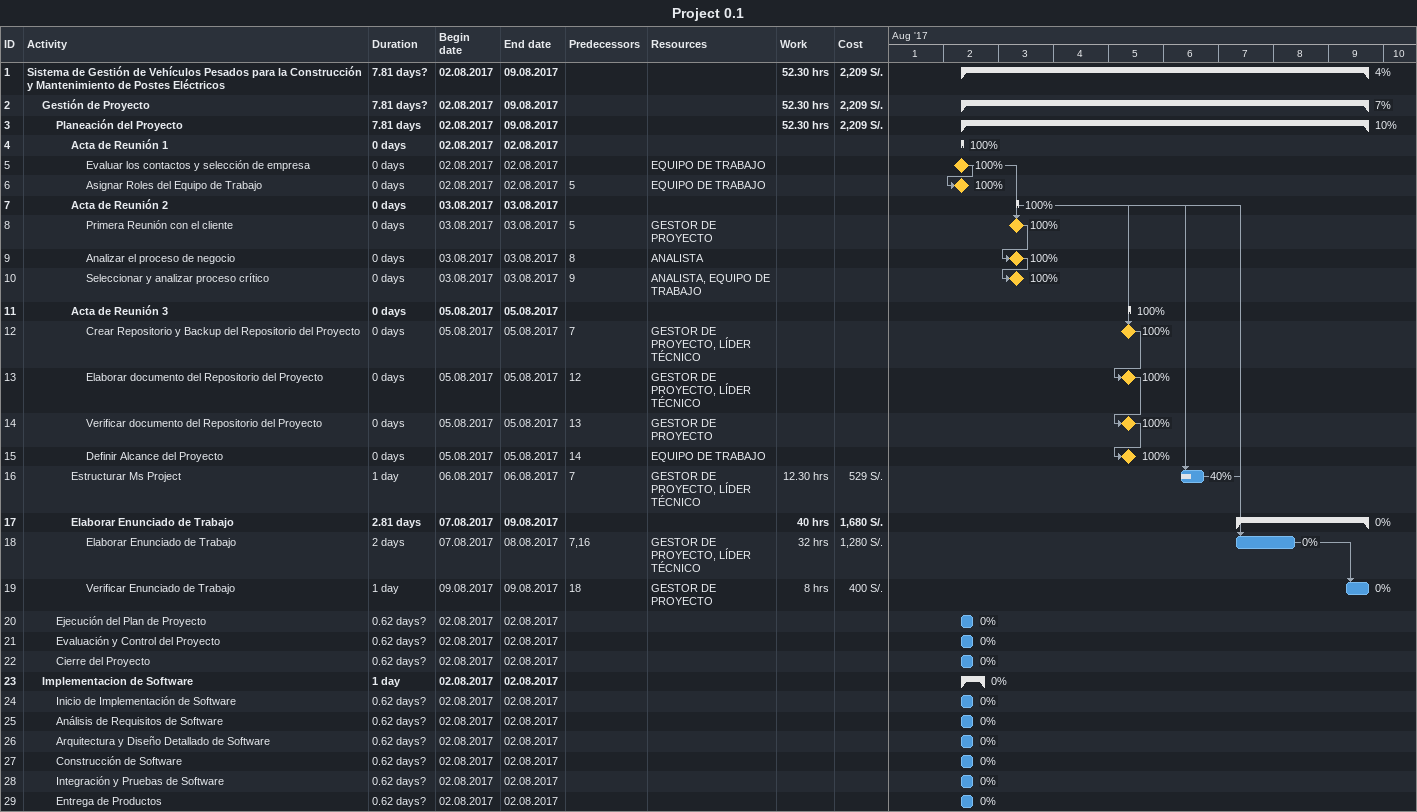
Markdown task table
Project 0.1

| ID | Level | Task | Duration | Start | Finish | Predecessors | Resources | % complete | Work (h) | Cost (S/.) |
|---|---|---|---|---|---|---|---|---|---|---|
| 1 | 1 | **Sistema de Gestión de Vehículos Pesados para la Construcción y Mantenimiento de Postes Eléctricos** | 7.81d? | 2017-08-02 | 2017-08-09 |  |  | 4 | 52.30 | 2209 |
| 2 | 2 | **Gestión de Proyecto** | 7.81d? | 2017-08-02 | 2017-08-09 |  |  | 7 | 52.30 | 2209 |
| 3 | 3 | **Planeación del Proyecto** | 7.81d | 2017-08-02 | 2017-08-09 |  |  | 10 | 52.30 | 2209 |
| 4 | 4 | **Acta de Reunión 1** | 0d | 2017-08-02 | 2017-08-02 |  |  | 100 |  |  |
| 5 | 5 | Evaluar los contactos y selección de empresa | 0d | 2017-08-02 | 2017-08-02 |  | EQUIPO DE TRABAJO | 100 |  |  |
| 6 | 5 | Asignar Roles del Equipo de Trabajo | 0d | 2017-08-02 | 2017-08-02 | 5 | EQUIPO DE TRABAJO | 100 |  |  |
| 7 | 4 | **Acta de Reunión 2** | 0d | 2017-08-03 | 2017-08-03 |  |  | 100 |  |  |
| 8 | 5 | Primera Reunión con el cliente | 0d | 2017-08-03 | 2017-08-03 | 5 | GESTOR DE PROYECTO | 100 |  |  |
| 9 | 5 | Analizar el proceso de negocio | 0d | 2017-08-03 | 2017-08-03 | 8 | ANALISTA | 100 |  |  |
| 10 | 5 | Seleccionar y analizar proceso crítico | 0d | 2017-08-03 | 2017-08-03 | 9 | ANALISTA, EQUIPO DE TRABAJO | 100 |  |  |
| 11 | 4 | **Acta de Reunión 3** | 0d | 2017-08-05 | 2017-08-05 |  |  | 100 |  |  |
| 12 | 5 | Crear Repositorio y Backup del Repositorio del Proyecto | 0d | 2017-08-05 | 2017-08-05 | 7 | GESTOR DE PROYECTO, LÍDER TÉCNICO | 100 |  |  |
| 13 | 5 | Elaborar documento del Repositorio del Proyecto | 0d | 2017-08-05 | 2017-08-05 | 12 | GESTOR DE PROYECTO, LÍDER TÉCNICO | 100 |  |  |
| 14 | 5 | Verificar documento del Repositorio del Proyecto | 0d | 2017-08-05 | 2017-08-05 | 13 | GESTOR DE PROYECTO | 100 |  |  |
| 15 | 5 | Definir Alcance del Proyecto | 0d | 2017-08-05 | 2017-08-05 | 14 | EQUIPO DE TRABAJO | 100 |  |  |
| 16 | 4 | Estructurar Ms Project | 1d | 2017-08-06 | 2017-08-06 | 7 | GESTOR DE PROYECTO, LÍDER TÉCNICO | 40 | 12.30 | 529 |
| 17 | 4 | **Elaborar Enunciado de Trabajo** | 2.81d | 2017-08-07 | 2017-08-09 |  |  | 0 | 40 | 1680 |
| 18 | 5 | Elaborar Enunciado de Trabajo | 2d | 2017-08-07 | 2017-08-08 | 7, 16 | GESTOR DE PROYECTO, LÍDER TÉCNICO | 0 | 32 | 1280 |
| 19 | 5 | Verificar Enunciado de Trabajo | 1d | 2017-08-09 | 2017-08-09 | 18 | GESTOR DE PROYECTO | 0 | 8 | 400 |
| 20 | 3 | Ejecución del Plan de Proyecto | 0.62d? | 2017-08-02 | 2017-08-02 |  |  | 0 |  |  |
| 21 | 3 | Evaluación y Control del Proyecto | 0.62d? | 2017-08-02 | 2017-08-02 |  |  | 0 |  |  |
| 22 | 3 | Cierre del Proyecto | 0.62d? | 2017-08-02 | 2017-08-02 |  |  | 0 |  |  |
| 23 | 2 | **Implementacion de Software** | 1d | 2017-08-02 | 2017-08-02 |  |  | 0 |  |  |
| 24 | 3 | Inicio de Implementación de Software | 0.62d? | 2017-08-02 | 2017-08-02 |  |  | 0 |  |  |
| 25 | 3 | Análisis de Requisitos de Software | 0.62d? | 2017-08-02 | 2017-08-02 |  |  | 0 |  |  |
| 26 | 3 | Arquitectura y Diseño Detallado de Software | 0.62d? | 2017-08-02 | 2017-08-02 |  |  | 0 |  |  |
| 27 | 3 | Construcción de Software | 0.62d? | 2017-08-02 | 2017-08-02 |  |  | 0 |  |  |
| 28 | 3 | Integración y Pruebas de Software | 0.62d? | 2017-08-02 | 2017-08-02 |  |  | 0 |  |  |
| 29 | 3 | Entrega de Productos | 0.62d? | 2017-08-02 | 2017-08-02 |  |  | 0 |  |  |
